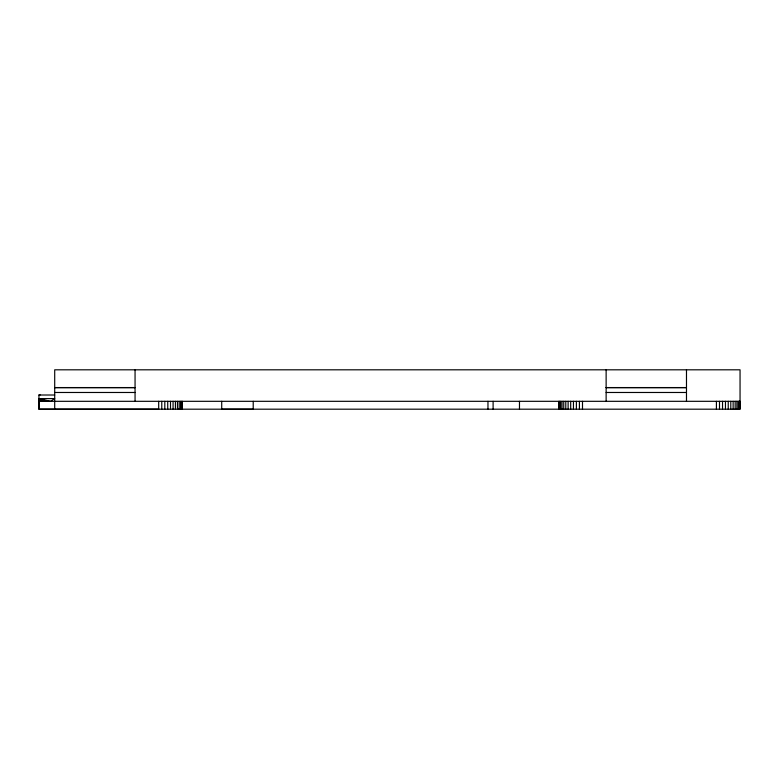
<?xml version="1.0" encoding="UTF-8"?>
<svg xmlns="http://www.w3.org/2000/svg" width="779" height="779" viewBox="0 0 779 779"><rect width="100%" height="100%" fill="white"/><g stroke="black" fill="none" stroke-linecap="round" stroke-linejoin="round"><path stroke-width="1.17" d="M158.692 401.312L158.692 409.189L38.95 409.189L38.95 395.011L40.148 394.924M161.769 409.189L161.769 401.312M164.807 409.189L164.807 401.312M167.728 409.189L167.728 401.312M170.504 409.189L170.504 401.312M173.074 409.189L173.074 401.312M175.402 409.189L175.402 401.312M177.437 401.312L177.437 409.189L182.325 409.189L182.325 401.312L182.12 409.189M179.151 409.189L179.151 401.312M180.524 409.189L180.524 401.312M181.517 409.189L181.517 401.312M559.069 409.189L558.864 401.312L558.864 409.189L562.029 409.189L562.029 401.312M559.673 409.189L559.673 401.312M560.666 409.189L560.666 401.312M563.753 409.189L563.753 401.312M565.788 409.189L565.788 401.312M568.115 409.189L568.115 401.312M570.686 409.189L570.686 401.312M573.451 409.189L573.451 401.312M576.382 409.189L576.382 401.312M579.41 409.189L579.41 401.312M582.497 409.189L582.497 401.312M716.417 409.189L716.417 401.312M719.504 409.189L719.504 401.312M722.532 409.189L722.532 401.312M725.463 409.189L725.463 401.312M728.238 409.189L728.238 401.312M730.799 409.189L730.799 401.312M733.127 409.189L733.127 401.312M735.162 409.189L735.162 401.312M736.885 409.189L736.885 401.312M738.249 409.189L738.249 401.312M739.242 409.189L739.242 401.312M739.846 409.189L739.846 401.312M54.705 395.011L38.95 395.011M54.705 387.562L135.059 387.562M606.13 387.562L686.484 387.562M54.705 387.64L135.059 387.64M606.13 387.64L686.484 387.64M54.705 392.48L135.059 392.48M606.13 392.48L686.484 392.48M740.05 401.312L38.95 401.312L38.95 409.189L740.05 409.189L740.05 369.811L54.705 369.811L54.705 409.189M46.828 401.312L38.95 398.605L39.486 401.312M43.566 401.312L38.95 398.605L54.705 398.605L50.625 401.312L38.95 398.605L41.063 401.312M686.484 369.811L686.484 401.312M606.13 369.811L606.13 401.312M519.476 401.312L519.476 409.189M493.107 401.312L493.107 409.189M487.966 401.312L487.966 409.189M253.214 401.312L253.214 409.189L221.713 409.189L221.713 401.312M135.059 369.811L135.059 401.312"/></g></svg>
